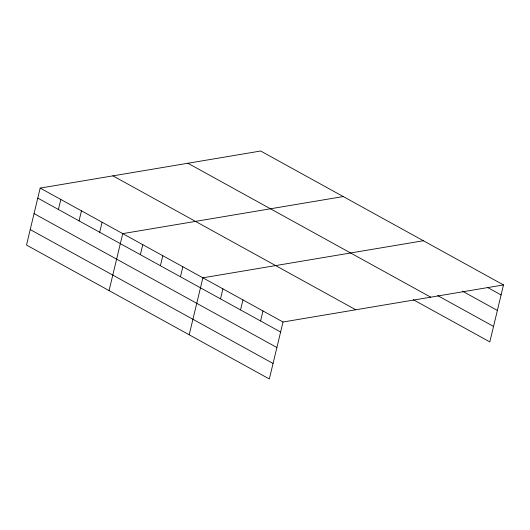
<?xml version="1.0" encoding="UTF-8"?>
<svg xmlns="http://www.w3.org/2000/svg" width="530" height="530" viewBox="0 0 530 530"><rect width="100%" height="100%" fill="white"/><g stroke="black" fill="none" stroke-linecap="round" stroke-linejoin="round"><path stroke-width="0.79" d="M503.5 284.935L260.667 151.017L40.181 188.09L26.5 245.065L269.333 378.983L283.013 322.008L503.5 284.935L489.819 341.91L413.261 299.688M58.419 209.482L60.817 199.472M79.056 220.864L81.461 210.854M99.7 232.246L102.098 222.242M109.067 290.592L122.741 233.624L343.228 196.55M140.37 254.678L142.775 244.674M160.404 265.729L162.809 255.718M180.439 276.773L182.843 266.769M189.197 334.788L202.877 277.819L423.364 240.746M220.506 298.874L222.911 288.863M240.54 309.918L242.945 299.914M260.575 320.968L262.979 310.964M487.501 287.445L501.095 294.945M462.319 291.109L497.378 310.441M437.734 295.634L493.543 326.414M187.905 163.253L430.738 297.171M112.936 175.854L355.776 309.778M40.181 188.09L283.013 322.008M37.776 198.101L280.608 332.019M34.052 213.597L276.892 347.514M30.223 229.563L273.056 363.481"/></g></svg>
